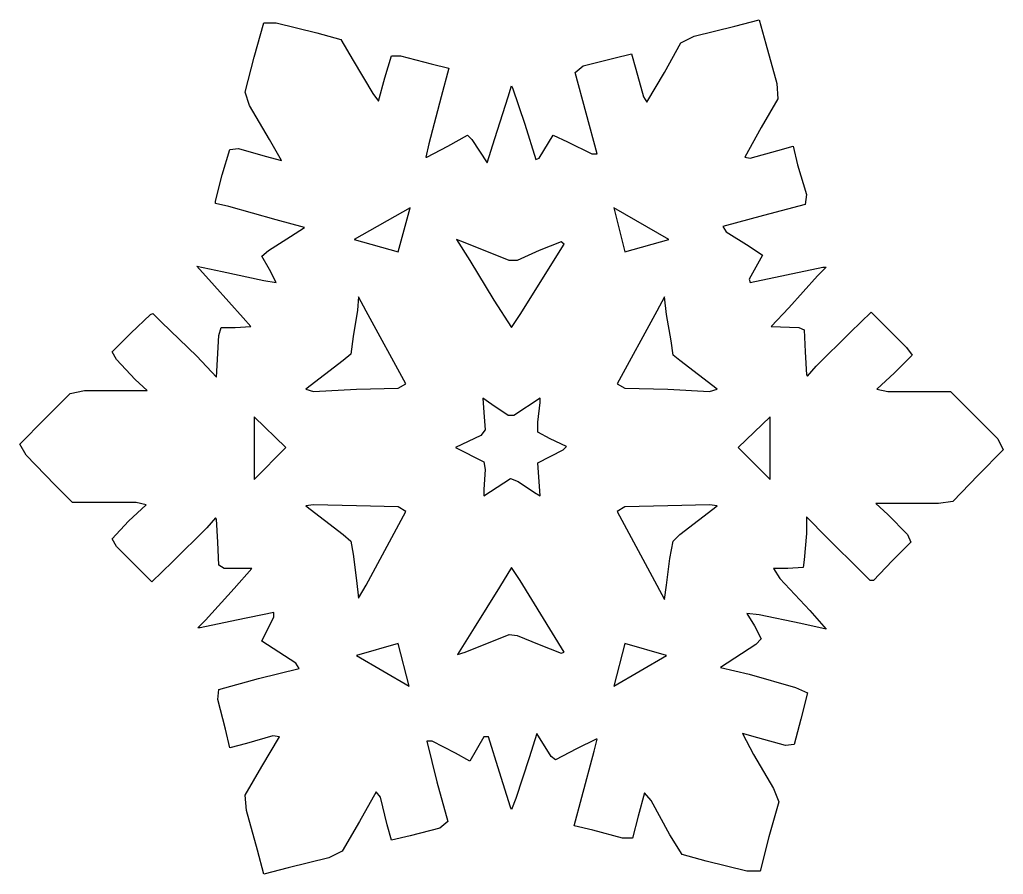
# Model space of a CAD drawing. Header units: centimetres. Extents: x -33.8 to 29.1, y -41.9 to 41.6.
# Drawn here: x 5.77 to 16.47, y 17.86 to 27.15 of the extents above; entities that cross this region are included whole.
import ezdxf

# ---------------------------------------------------------------- set-up
doc = ezdxf.new("R2010")
doc.units = ezdxf.units.CM
doc.header["$MEASUREMENT"] = 0
doc.layers.add('layer 1', color=7, linetype='Continuous')

msp = doc.modelspace()

# ---------------------------------------------------------------- linework, layer by layer
at = {"layer": 'layer 1', "color": 177}
for points, knots in [([(16.08485, 22.91636), (16.08485, 22.91636), (15.89348, 23.10765), (15.89348, 23.10765), (15.89348, 23.10765), (15.89348, 23.10765), (15.63031, 23.10765), (15.63031, 23.10765), (15.63031, 23.10765), (15.63031, 23.10765), (15.21167, 23.10765), (15.21167, 23.10765), (15.21167, 23.10765), (15.21167, 23.10765), (15.09206, 23.13157), (15.09206, 23.13157), (15.09206, 23.13157), (15.09206, 23.13157), (15.28343, 23.31092), (15.28343, 23.31092), (15.28343, 23.31092), (15.28343, 23.31092), (15.47481, 23.50221), (15.47481, 23.50221), (15.47481, 23.50221), (15.47481, 23.50221), (15.41502, 23.5859), (15.41502, 23.5859), (15.41502, 23.5859), (15.41502, 23.5859), (15.17577, 23.82503), (15.17577, 23.82503), (15.17577, 23.82503), (15.17577, 23.82503), (15.03224, 23.96851), (15.03224, 23.96851), (15.03224, 23.96851), (15.03224, 23.96851), (14.80497, 23.75329), (14.80497, 23.75329), (14.80497, 23.75329), (14.80497, 23.75329), (14.43414, 23.38266), (14.43414, 23.38266), (14.43414, 23.38266), (14.43414, 23.38266), (14.33845, 23.27505), (14.33845, 23.27505), (14.33845, 23.27505), (14.33845, 23.27505), (14.32648, 23.287), (14.32648, 23.287), (14.32648, 23.287), (14.32648, 23.287), (14.31453, 23.53808), (14.31453, 23.53808), (14.31453, 23.53808), (14.31453, 23.53808), (14.30256, 23.77719), (14.30256, 23.77719), (14.30256, 23.77719), (14.30256, 23.77719), (14.24276, 23.80111), (14.24276, 23.80111), (14.24276, 23.80111), (14.24276, 23.80111), (13.9437, 23.81309), (13.9437, 23.81309), (13.9437, 23.81309), (13.9437, 23.81309), (14.1351, 24.01633), (14.1351, 24.01633), (14.1351, 24.01633), (14.1351, 24.01633), (14.44611, 24.36304), (14.44611, 24.36304), (14.44611, 24.36304), (14.44611, 24.36304), (14.5418, 24.4587), (14.5418, 24.4587), (14.5418, 24.4587), (14.5418, 24.4587), (14.5059, 24.4587), (14.5059, 24.4587), (14.5059, 24.4587), (14.5059, 24.4587), (14.11118, 24.37502), (14.11118, 24.37502), (14.11118, 24.37502), (14.11118, 24.37502), (13.71643, 24.29133), (13.71643, 24.29133), (13.71643, 24.29133), (13.71643, 24.29133), (13.70448, 24.3272), (13.70448, 24.3272), (13.70448, 24.3272), (13.70448, 24.3272), (13.84801, 24.59023), (13.84801, 24.59023), (13.84801, 24.59023), (13.84801, 24.59023), (13.70448, 24.68586), (13.70448, 24.68586), (13.70448, 24.68586), (13.70448, 24.68586), (13.45329, 24.84132), (13.45329, 24.84132), (13.45329, 24.84132), (13.45329, 24.84132), (13.41739, 24.90108), (13.41739, 24.90108), (13.41739, 24.90108), (13.41739, 24.90108), (13.85999, 25.02063), (13.85999, 25.02063), (13.85999, 25.02063), (13.85999, 25.02063), (14.31453, 25.14022), (14.31453, 25.14022), (14.31453, 25.14022), (14.31453, 25.14022), (14.32648, 25.24782), (14.32648, 25.24782), (14.32648, 25.24782), (14.32648, 25.24782), (14.23079, 25.57062), (14.23079, 25.57062), (14.23079, 25.57062), (14.23079, 25.57062), (14.18295, 25.77388), (14.18295, 25.77388), (14.18295, 25.77388), (14.18295, 25.77388), (14.01549, 25.72604), (14.01549, 25.72604), (14.01549, 25.72604), (14.01549, 25.72604), (13.71643, 25.64236), (13.71643, 25.64236), (13.71643, 25.64236), (13.71643, 25.64236), (13.65664, 25.65433), (13.65664, 25.65433), (13.65664, 25.65433), (13.65664, 25.65433), (13.83607, 25.97715), (13.83607, 25.97715), (13.83607, 25.97715), (13.83607, 25.97715), (14.01549, 26.288), (14.01549, 26.288), (14.01549, 26.288), (14.01549, 26.288), (14.00352, 26.45537), (14.00352, 26.45537), (14.00352, 26.45537), (14.00352, 26.45537), (13.88391, 26.8858), (13.88391, 26.8858), (13.88391, 26.8858), (13.88391, 26.8858), (13.81214, 27.14886), (13.81214, 27.14886), (13.81214, 27.14886), (13.81214, 27.14886), (13.54898, 27.07709), (13.54898, 27.07709), (13.54898, 27.07709), (13.54898, 27.07709), (13.10638, 26.96948), (13.10638, 26.96948), (13.10638, 26.96948), (13.10638, 26.96948), (12.96285, 26.89777), (12.96285, 26.89777), (12.96285, 26.89777), (12.96285, 26.89777), (12.78342, 26.57495), (12.78342, 26.57495), (12.78342, 26.57495), (12.78342, 26.57495), (12.59205, 26.25213), (12.59205, 26.25213), (12.59205, 26.25213), (12.59205, 26.25213), (12.55615, 26.31192), (12.55615, 26.31192), (12.55615, 26.31192), (12.55615, 26.31192), (12.47241, 26.61082), (12.47241, 26.61082), (12.47241, 26.61082), (12.47241, 26.61082), (12.42457, 26.77819), (12.42457, 26.77819), (12.42457, 26.77819), (12.42457, 26.77819), (12.2332, 26.73038), (12.2332, 26.73038), (12.2332, 26.73038), (12.2332, 26.73038), (11.89826, 26.64669), (11.89826, 26.64669), (11.89826, 26.64669), (11.89826, 26.64669), (11.81452, 26.57495), (11.81452, 26.57495), (11.81452, 26.57495), (11.81452, 26.57495), (11.93413, 26.13258), (11.93413, 26.13258), (11.93413, 26.13258), (11.93413, 26.13258), (12.05377, 25.6902), (12.05377, 25.6902), (12.05377, 25.6902), (12.05377, 25.6902), (11.99395, 25.6902), (11.99395, 25.6902), (11.99395, 25.6902), (11.99395, 25.6902), (11.73078, 25.8217), (11.73078, 25.8217), (11.73078, 25.8217), (11.73078, 25.8217), (11.57528, 25.89344), (11.57528, 25.89344), (11.57528, 25.89344), (11.57528, 25.89344), (11.4198, 25.64236), (11.4198, 25.64236), (11.4198, 25.64236), (11.4198, 25.64236), (11.3839, 25.63041), (11.3839, 25.63041), (11.3839, 25.63041), (11.3839, 25.63041), (11.26429, 26.01302), (11.26429, 26.01302), (11.26429, 26.01302), (11.26429, 26.01302), (11.13271, 26.40755), (11.13271, 26.40755), (11.13271, 26.40755), (11.13271, 26.40755), (11.12073, 26.43148), (11.12073, 26.43148), (11.12073, 26.43148), (11.12073, 26.43148), (11.08487, 26.31192), (11.08487, 26.31192), (11.08487, 26.31192), (11.08487, 26.31192), (10.94133, 25.85757), (10.94133, 25.85757), (10.94133, 25.85757), (10.94133, 25.85757), (10.85759, 25.59454), (10.85759, 25.59454), (10.85759, 25.59454), (10.85759, 25.59454), (10.69011, 25.84562), (10.69011, 25.84562), (10.69011, 25.84562), (10.69011, 25.84562), (10.64227, 25.89344), (10.64227, 25.89344), (10.64227, 25.89344), (10.64227, 25.89344), (10.42697, 25.77388), (10.42697, 25.77388), (10.42697, 25.77388), (10.42697, 25.77388), (10.1997, 25.65433), (10.1997, 25.65433), (10.1997, 25.65433), (10.1997, 25.65433), (10.18773, 25.65433), (10.18773, 25.65433), (10.18773, 25.65433), (10.18773, 25.65433), (10.22363, 25.79781), (10.22363, 25.79781), (10.22363, 25.79781), (10.22363, 25.79781), (10.35518, 26.31192), (10.35518, 26.31192), (10.35518, 26.31192), (10.35518, 26.31192), (10.43892, 26.62277), (10.43892, 26.62277), (10.43892, 26.62277), (10.43892, 26.62277), (10.24755, 26.67058), (10.24755, 26.67058), (10.24755, 26.67058), (10.24755, 26.67058), (9.91261, 26.7543), (9.91261, 26.7543), (9.91261, 26.7543), (9.91261, 26.7543), (9.81693, 26.7543), (9.81693, 26.7543), (9.81693, 26.7543), (9.81693, 26.7543), (9.74513, 26.51516), (9.74513, 26.51516), (9.74513, 26.51516), (9.74513, 26.51516), (9.67337, 26.26408), (9.67337, 26.26408), (9.67337, 26.26408), (9.67337, 26.26408), (9.61358, 26.34776), (9.61358, 26.34776), (9.61358, 26.34776), (9.61358, 26.34776), (9.39825, 26.70645), (9.39825, 26.70645), (9.39825, 26.70645), (9.39825, 26.70645), (9.26667, 26.93364), (9.26667, 26.93364), (9.26667, 26.93364), (9.26667, 26.93364), (9.00353, 27.00538), (9.00353, 27.00538), (9.00353, 27.00538), (9.00353, 27.00538), (8.56094, 27.11296), (8.56094, 27.11296), (8.56094, 27.11296), (8.56094, 27.11296), (8.42935, 27.11296), (8.42935, 27.11296), (8.42935, 27.11296), (8.42935, 27.11296), (8.32169, 26.74235), (8.32169, 26.74235), (8.32169, 26.74235), (8.32169, 26.74235), (8.226, 26.35974), (8.226, 26.35974), (8.226, 26.35974), (8.226, 26.35974), (8.27385, 26.21626), (8.27385, 26.21626), (8.27385, 26.21626), (8.27385, 26.21626), (8.48917, 25.84562), (8.48917, 25.84562), (8.48917, 25.84562), (8.48917, 25.84562), (8.62075, 25.61846), (8.62075, 25.61846), (8.62075, 25.61846), (8.62075, 25.61846), (8.4413, 25.66628), (8.4413, 25.66628), (8.4413, 25.66628), (8.4413, 25.66628), (8.15424, 25.74996), (8.15424, 25.74996), (8.15424, 25.74996), (8.15424, 25.74996), (8.05852, 25.73802), (8.05852, 25.73802), (8.05852, 25.73802), (8.05852, 25.73802), (7.97481, 25.46304), (7.97481, 25.46304), (7.97481, 25.46304), (7.97481, 25.46304), (7.90304, 25.17608), (7.90304, 25.17608), (7.90304, 25.17608), (7.90304, 25.17608), (7.90304, 25.15216), (7.90304, 25.15216), (7.90304, 25.15216), (7.90304, 25.15216), (8.04658, 25.11629), (8.04658, 25.11629), (8.04658, 25.11629), (8.04658, 25.11629), (8.56094, 24.97282), (8.56094, 24.97282), (8.56094, 24.97282), (8.56094, 24.97282), (8.87195, 24.88913), (8.87195, 24.88913), (8.87195, 24.88913), (8.87195, 24.88913), (8.71644, 24.79347), (8.71644, 24.79347), (8.71644, 24.79347), (8.71644, 24.79347), (8.4772, 24.63805), (8.4772, 24.63805), (8.4772, 24.63805), (8.4772, 24.63805), (8.40543, 24.57826), (8.40543, 24.57826), (8.40543, 24.57826), (8.40543, 24.57826), (8.48917, 24.43481), (8.48917, 24.43481), (8.48917, 24.43481), (8.48917, 24.43481), (8.56094, 24.29133), (8.56094, 24.29133), (8.56094, 24.29133), (8.56094, 24.29133), (8.42935, 24.31523), (8.42935, 24.31523), (8.42935, 24.31523), (8.42935, 24.31523), (7.97481, 24.41089), (7.97481, 24.41089), (7.97481, 24.41089), (7.97481, 24.41089), (7.6997, 24.47065), (7.6997, 24.47065), (7.6997, 24.47065), (7.6997, 24.47065), (7.89107, 24.25544), (7.89107, 24.25544), (7.89107, 24.25544), (7.89107, 24.25544), (8.20208, 23.90872), (8.20208, 23.90872), (8.20208, 23.90872), (8.20208, 23.90872), (8.28582, 23.81309), (8.28582, 23.81309), (8.28582, 23.81309), (8.28582, 23.81309), (8.11834, 23.80111), (8.11834, 23.80111), (8.11834, 23.80111), (8.11834, 23.80111), (7.96286, 23.80111), (7.96286, 23.80111), (7.96286, 23.80111), (7.96286, 23.80111), (7.93891, 23.71743), (7.93891, 23.71743), (7.93891, 23.71743), (7.93891, 23.71743), (7.91499, 23.2631), (7.91499, 23.2631), (7.91499, 23.2631), (7.91499, 23.2631), (7.6997, 23.49026), (7.6997, 23.49026), (7.6997, 23.49026), (7.6997, 23.49026), (7.31692, 23.8609), (7.31692, 23.8609), (7.31692, 23.8609), (7.31692, 23.8609), (7.22123, 23.95654), (7.22123, 23.95654), (7.22123, 23.95654), (7.22123, 23.95654), (7.19728, 23.94459), (7.19728, 23.94459), (7.19728, 23.94459), (7.19728, 23.94459), (6.98199, 23.74132), (6.98199, 23.74132), (6.98199, 23.74132), (6.98199, 23.74132), (6.77864, 23.53808), (6.77864, 23.53808), (6.77864, 23.53808), (6.77864, 23.53808), (6.82648, 23.45439), (6.82648, 23.45439), (6.82648, 23.45439), (6.82648, 23.45439), (7.02983, 23.23918), (7.02983, 23.23918), (7.02983, 23.23918), (7.02983, 23.23918), (7.16141, 23.11963), (7.16141, 23.11963), (7.16141, 23.11963), (7.16141, 23.11963), (6.91022, 23.11963), (6.91022, 23.11963), (6.91022, 23.11963), (6.91022, 23.11963), (6.4796, 23.11963), (6.4796, 23.11963), (6.4796, 23.11963), (6.4796, 23.11963), (6.3241, 23.08376), (6.3241, 23.08376), (6.3241, 23.08376), (6.3241, 23.08376), (6.04898, 22.80875), (6.04898, 22.80875), (6.04898, 22.80875), (6.04898, 22.80875), (5.77384, 22.53377), (5.77384, 22.53377), (5.77384, 22.53377), (5.77384, 22.53377), (5.8456, 22.41419), (5.8456, 22.41419), (5.8456, 22.41419), (5.8456, 22.41419), (6.15662, 22.0914), (6.15662, 22.0914), (6.15662, 22.0914), (6.15662, 22.0914), (6.34802, 21.90008), (6.34802, 21.90008), (6.34802, 21.90008), (6.34802, 21.90008), (6.61116, 21.90008), (6.61116, 21.90008), (6.61116, 21.90008), (6.61116, 21.90008), (7.0418, 21.90008), (7.0418, 21.90008), (7.0418, 21.90008), (7.0418, 21.90008), (7.14944, 21.87618), (7.14944, 21.87618), (7.14944, 21.87618), (7.14944, 21.87618), (6.95806, 21.69684), (6.95806, 21.69684), (6.95806, 21.69684), (6.95806, 21.69684), (6.77864, 21.50554), (6.77864, 21.50554), (6.77864, 21.50554), (6.77864, 21.50554), (6.82648, 21.42183), (6.82648, 21.42183), (6.82648, 21.42183), (6.82648, 21.42183), (7.06573, 21.18272), (7.06573, 21.18272), (7.06573, 21.18272), (7.06573, 21.18272), (7.20926, 21.03925), (7.20926, 21.03925), (7.20926, 21.03925), (7.20926, 21.03925), (7.43653, 21.25446), (7.43653, 21.25446), (7.43653, 21.25446), (7.43653, 21.25446), (7.80736, 21.6251), (7.80736, 21.6251), (7.80736, 21.6251), (7.80736, 21.6251), (7.90304, 21.73271), (7.90304, 21.73271), (7.90304, 21.73271), (7.90304, 21.73271), (7.91499, 21.72076), (7.91499, 21.72076), (7.91499, 21.72076), (7.91499, 21.72076), (7.92697, 21.46967), (7.92697, 21.46967), (7.92697, 21.46967), (7.92697, 21.46967), (7.93891, 21.21859), (7.93891, 21.21859), (7.93891, 21.21859), (7.93891, 21.21859), (7.99873, 21.18272), (7.99873, 21.18272), (7.99873, 21.18272), (7.99873, 21.18272), (8.29777, 21.18272), (8.29777, 21.18272), (8.29777, 21.18272), (8.29777, 21.18272), (8.10639, 20.96751), (8.10639, 20.96751), (8.10639, 20.96751), (8.10639, 20.96751), (7.79538, 20.62076), (7.79538, 20.62076), (7.79538, 20.62076), (7.79538, 20.62076), (7.71164, 20.53708), (7.71164, 20.53708), (7.71164, 20.53708), (7.71164, 20.53708), (7.73556, 20.53708), (7.73556, 20.53708), (7.73556, 20.53708), (7.73556, 20.53708), (8.13032, 20.62076), (8.13032, 20.62076), (8.13032, 20.62076), (8.13032, 20.62076), (8.53701, 20.70448), (8.53701, 20.70448), (8.53701, 20.70448), (8.53701, 20.70448), (8.53701, 20.65663), (8.53701, 20.65663), (8.53701, 20.65663), (8.53701, 20.65663), (8.40543, 20.3936), (8.40543, 20.3936), (8.40543, 20.3936), (8.40543, 20.3936), (8.77623, 20.15449), (8.77623, 20.15449), (8.77623, 20.15449), (8.77623, 20.15449), (8.81213, 20.0947), (8.81213, 20.0947), (8.81213, 20.0947), (8.81213, 20.0947), (8.36953, 19.98709), (8.36953, 19.98709), (8.36953, 19.98709), (8.36953, 19.98709), (7.93891, 19.86754), (7.93891, 19.86754), (7.93891, 19.86754), (7.93891, 19.86754), (7.92697, 19.75993), (7.92697, 19.75993), (7.92697, 19.75993), (7.92697, 19.75993), (8.01071, 19.43711), (8.01071, 19.43711), (8.01071, 19.43711), (8.01071, 19.43711), (8.05852, 19.23384), (8.05852, 19.23384), (8.05852, 19.23384), (8.05852, 19.23384), (8.23798, 19.28169), (8.23798, 19.28169), (8.23798, 19.28169), (8.23798, 19.28169), (8.52504, 19.36537), (8.52504, 19.36537), (8.52504, 19.36537), (8.52504, 19.36537), (8.59683, 19.35342), (8.59683, 19.35342), (8.59683, 19.35342), (8.59683, 19.35342), (8.40543, 19.0306), (8.40543, 19.0306), (8.40543, 19.0306), (8.40543, 19.0306), (8.226, 18.71973), (8.226, 18.71973), (8.226, 18.71973), (8.226, 18.71973), (8.23798, 18.55236), (8.23798, 18.55236), (8.23798, 18.55236), (8.23798, 18.55236), (8.35759, 18.12193), (8.35759, 18.12193), (8.35759, 18.12193), (8.35759, 18.12193), (8.42935, 17.8589), (8.42935, 17.8589), (8.42935, 17.8589), (8.42935, 17.8589), (8.69252, 17.93064), (8.69252, 17.93064), (8.69252, 17.93064), (8.69252, 17.93064), (9.13509, 18.03824), (9.13509, 18.03824), (9.13509, 18.03824), (9.13509, 18.03824), (9.27865, 18.10998), (9.27865, 18.10998), (9.27865, 18.10998), (9.27865, 18.10998), (9.47002, 18.4328), (9.47002, 18.4328), (9.47002, 18.4328), (9.47002, 18.4328), (9.64945, 18.75562), (9.64945, 18.75562), (9.64945, 18.75562), (9.64945, 18.75562), (9.69729, 18.69583), (9.69729, 18.69583), (9.69729, 18.69583), (9.69729, 18.69583), (9.76906, 18.39693), (9.76906, 18.39693), (9.76906, 18.39693), (9.76906, 18.39693), (9.81693, 18.22954), (9.81693, 18.22954), (9.81693, 18.22954), (9.81693, 18.22954), (10.02025, 18.27735), (10.02025, 18.27735), (10.02025, 18.27735), (10.02025, 18.27735), (10.34323, 18.36106), (10.34323, 18.36106), (10.34323, 18.36106), (10.34323, 18.36106), (10.42697, 18.4328), (10.42697, 18.4328), (10.42697, 18.4328), (10.42697, 18.4328), (10.30734, 18.86323), (10.30734, 18.86323), (10.30734, 18.86323), (10.30734, 18.86323), (10.1997, 19.30561), (10.1997, 19.30561), (10.1997, 19.30561), (10.1997, 19.30561), (10.25949, 19.30561), (10.25949, 19.30561), (10.25949, 19.30561), (10.25949, 19.30561), (10.51069, 19.17408), (10.51069, 19.17408), (10.51069, 19.17408), (10.51069, 19.17408), (10.66619, 19.09039), (10.66619, 19.09039), (10.66619, 19.09039), (10.66619, 19.09039), (10.8217, 19.35342), (10.8217, 19.35342), (10.8217, 19.35342), (10.8217, 19.35342), (10.86954, 19.35342), (10.86954, 19.35342), (10.86954, 19.35342), (10.86954, 19.35342), (10.98918, 18.97084), (10.98918, 18.97084), (10.98918, 18.97084), (10.98918, 18.97084), (11.10879, 18.58823), (11.10879, 18.58823), (11.10879, 18.58823), (11.10879, 18.58823), (11.12073, 18.5643), (11.12073, 18.5643), (11.12073, 18.5643), (11.12073, 18.5643), (11.16861, 18.68386), (11.16861, 18.68386), (11.16861, 18.68386), (11.16861, 18.68386), (11.31214, 19.12626), (11.31214, 19.12626), (11.31214, 19.12626), (11.31214, 19.12626), (11.39588, 19.38929), (11.39588, 19.38929), (11.39588, 19.38929), (11.39588, 19.38929), (11.55135, 19.13821), (11.55135, 19.13821), (11.55135, 19.13821), (11.55135, 19.13821), (11.5992, 19.10234), (11.5992, 19.10234), (11.5992, 19.10234), (11.5992, 19.10234), (11.8265, 19.2219), (11.8265, 19.2219), (11.8265, 19.2219), (11.8265, 19.2219), (12.04179, 19.3295), (12.04179, 19.3295), (12.04179, 19.3295), (12.04179, 19.3295), (12.05377, 19.3295), (12.05377, 19.3295), (12.05377, 19.3295), (12.05377, 19.3295), (12.01787, 19.198), (12.01787, 19.198), (12.01787, 19.198), (12.01787, 19.198), (11.88629, 18.69583), (11.88629, 18.69583), (11.88629, 18.69583), (11.88629, 18.69583), (11.80258, 18.38496), (11.80258, 18.38496), (11.80258, 18.38496), (11.80258, 18.38496), (12.0059, 18.33714), (12.0059, 18.33714), (12.0059, 18.33714), (12.0059, 18.33714), (12.32888, 18.25346), (12.32888, 18.25346), (12.32888, 18.25346), (12.32888, 18.25346), (12.43654, 18.25346), (12.43654, 18.25346), (12.43654, 18.25346), (12.43654, 18.25346), (12.49634, 18.49257), (12.49634, 18.49257), (12.49634, 18.49257), (12.49634, 18.49257), (12.56813, 18.74365), (12.56813, 18.74365), (12.56813, 18.74365), (12.56813, 18.74365), (12.63989, 18.65996), (12.63989, 18.65996), (12.63989, 18.65996), (12.63989, 18.65996), (12.84324, 18.28933), (12.84324, 18.28933), (12.84324, 18.28933), (12.84324, 18.28933), (12.9748, 18.07411), (12.9748, 18.07411), (12.9748, 18.07411), (12.9748, 18.07411), (13.23797, 18.00237), (13.23797, 18.00237), (13.23797, 18.00237), (13.23797, 18.00237), (13.68056, 17.89477), (13.68056, 17.89477), (13.68056, 17.89477), (13.68056, 17.89477), (13.82409, 17.89477), (13.82409, 17.89477), (13.82409, 17.89477), (13.82409, 17.89477), (13.91978, 18.2654), (13.91978, 18.2654), (13.91978, 18.2654), (13.91978, 18.2654), (14.02744, 18.64802), (14.02744, 18.64802), (14.02744, 18.64802), (14.02744, 18.64802), (13.96765, 18.79147), (13.96765, 18.79147), (13.96765, 18.79147), (13.96765, 18.79147), (13.75233, 19.16213), (13.75233, 19.16213), (13.75233, 19.16213), (13.75233, 19.16213), (13.63272, 19.38929), (13.63272, 19.38929), (13.63272, 19.38929), (13.63272, 19.38929), (13.80017, 19.34145), (13.80017, 19.34145), (13.80017, 19.34145), (13.80017, 19.34145), (14.09923, 19.25776), (14.09923, 19.25776), (14.09923, 19.25776), (14.09923, 19.25776), (14.19492, 19.26974), (14.19492, 19.26974), (14.19492, 19.26974), (14.19492, 19.26974), (14.26669, 19.54472), (14.26669, 19.54472), (14.26669, 19.54472), (14.26669, 19.54472), (14.33845, 19.83167), (14.33845, 19.83167), (14.33845, 19.83167), (14.33845, 19.83167), (14.20687, 19.89146), (14.20687, 19.89146), (14.20687, 19.89146), (14.20687, 19.89146), (13.70448, 20.03494), (13.70448, 20.03494), (13.70448, 20.03494), (13.70448, 20.03494), (13.39347, 20.10665), (13.39347, 20.10665), (13.39347, 20.10665), (13.39347, 20.10665), (13.77625, 20.35773), (13.77625, 20.35773), (13.77625, 20.35773), (13.77625, 20.35773), (13.83607, 20.41752), (13.83607, 20.41752), (13.83607, 20.41752), (13.83607, 20.41752), (13.7643, 20.561), (13.7643, 20.561), (13.7643, 20.561), (13.7643, 20.561), (13.68056, 20.6925), (13.68056, 20.6925), (13.68056, 20.6925), (13.68056, 20.6925), (13.81214, 20.68055), (13.81214, 20.68055), (13.81214, 20.68055), (13.81214, 20.68055), (14.26669, 20.58489), (14.26669, 20.58489), (14.26669, 20.58489), (14.26669, 20.58489), (14.5418, 20.52513), (14.5418, 20.52513), (14.5418, 20.52513), (14.5418, 20.52513), (14.36237, 20.72837), (14.36237, 20.72837), (14.36237, 20.72837), (14.36237, 20.72837), (14.03942, 21.07511), (14.03942, 21.07511), (14.03942, 21.07511), (14.03942, 21.07511), (13.96765, 21.18272), (13.96765, 21.18272), (13.96765, 21.18272), (13.96765, 21.18272), (14.12316, 21.18272), (14.12316, 21.18272), (14.12316, 21.18272), (14.12316, 21.18272), (14.29061, 21.19467), (14.29061, 21.19467), (14.29061, 21.19467), (14.29061, 21.19467), (14.30256, 21.27835), (14.30256, 21.27835), (14.30256, 21.27835), (14.30256, 21.27835), (14.32648, 21.56531), (14.32648, 21.56531), (14.32648, 21.56531), (14.32648, 21.56531), (14.32648, 21.74465), (14.32648, 21.74465), (14.32648, 21.74465), (14.32648, 21.74465), (14.55375, 21.51749), (14.55375, 21.51749), (14.55375, 21.51749), (14.55375, 21.51749), (14.92458, 21.14685), (14.92458, 21.14685), (14.92458, 21.14685), (14.92458, 21.14685), (15.02027, 21.05119), (15.02027, 21.05119), (15.02027, 21.05119), (15.02027, 21.05119), (15.05616, 21.05119), (15.05616, 21.05119), (15.05616, 21.05119), (15.05616, 21.05119), (15.25951, 21.26641), (15.25951, 21.26641), (15.25951, 21.26641), (15.25951, 21.26641), (15.46286, 21.46967), (15.46286, 21.46967), (15.46286, 21.46967), (15.46286, 21.46967), (15.42696, 21.55336), (15.42696, 21.55336), (15.42696, 21.55336), (15.42696, 21.55336), (15.21167, 21.76857), (15.21167, 21.76857), (15.21167, 21.76857), (15.21167, 21.76857), (15.08008, 21.88813), (15.08008, 21.88813), (15.08008, 21.88813), (15.08008, 21.88813), (15.34325, 21.88813), (15.34325, 21.88813), (15.34325, 21.88813), (15.34325, 21.88813), (15.7619, 21.88813), (15.7619, 21.88813), (15.7619, 21.88813), (15.7619, 21.88813), (15.9174, 21.91205), (15.9174, 21.91205), (15.9174, 21.91205), (15.9174, 21.91205), (16.19252, 22.19898), (16.19252, 22.19898), (16.19252, 22.19898), (16.19252, 22.19898), (16.46763, 22.47398), (16.46763, 22.47398), (16.46763, 22.47398), (16.46763, 22.47398), (16.40784, 22.59354), (16.40784, 22.59354), (16.40784, 22.59354), (16.40784, 22.59354), (16.08485, 22.91636), (16.08485, 22.91636)], [0, 0, 0, 0, 0.00389105, 0.00389105, 0.00389105, 0.00389105, 0.0077821, 0.0077821, 0.0077821, 0.0077821, 0.01167315, 0.01167315, 0.01167315, 0.01167315, 0.0155642, 0.0155642, 0.0155642, 0.0155642, 0.01945525, 0.01945525, 0.01945525, 0.01945525, 0.0233463, 0.0233463, 0.0233463, 0.0233463, 0.02723735, 0.02723735, 0.02723735, 0.02723735, 0.0311284, 0.0311284, 0.0311284, 0.0311284, 0.03501946, 0.03501946, 0.03501946, 0.03501946, 0.03891051, 0.03891051, 0.03891051, 0.03891051, 0.04280156, 0.04280156, 0.04280156, 0.04280156, 0.04669261, 0.04669261, 0.04669261, 0.04669261, 0.05058366, 0.05058366, 0.05058366, 0.05058366, 0.05447471, 0.05447471, 0.05447471, 0.05447471, 0.05836576, 0.05836576, 0.05836576, 0.05836576, 0.06225681, 0.06225681, 0.06225681, 0.06225681, 0.06614786, 0.06614786, 0.06614786, 0.06614786, 0.07003891, 0.07003891, 0.07003891, 0.07003891, 0.07392996, 0.07392996, 0.07392996, 0.07392996, 0.07782101, 0.07782101, 0.07782101, 0.07782101, 0.08171206, 0.08171206, 0.08171206, 0.08171206, 0.08560311, 0.08560311, 0.08560311, 0.08560311, 0.08949416, 0.08949416, 0.08949416, 0.08949416, 0.09338521, 0.09338521, 0.09338521, 0.09338521, 0.09727626, 0.09727626, 0.09727626, 0.09727626, 0.10116732, 0.10116732, 0.10116732, 0.10116732, 0.10505837, 0.10505837, 0.10505837, 0.10505837, 0.10894942, 0.10894942, 0.10894942, 0.10894942, 0.11284047, 0.11284047, 0.11284047, 0.11284047, 0.11673152, 0.11673152, 0.11673152, 0.11673152, 0.12062257, 0.12062257, 0.12062257, 0.12062257, 0.12451362, 0.12451362, 0.12451362, 0.12451362, 0.12840467, 0.12840467, 0.12840467, 0.12840467, 0.13229572, 0.13229572, 0.13229572, 0.13229572, 0.13618677, 0.13618677, 0.13618677, 0.13618677, 0.14007782, 0.14007782, 0.14007782, 0.14007782, 0.14396887, 0.14396887, 0.14396887, 0.14396887, 0.14785992, 0.14785992, 0.14785992, 0.14785992, 0.15175097, 0.15175097, 0.15175097, 0.15175097, 0.15564202, 0.15564202, 0.15564202, 0.15564202, 0.15953307, 0.15953307, 0.15953307, 0.15953307, 0.16342412, 0.16342412, 0.16342412, 0.16342412, 0.16731518, 0.16731518, 0.16731518, 0.16731518, 0.17120623, 0.17120623, 0.17120623, 0.17120623, 0.17509728, 0.17509728, 0.17509728, 0.17509728, 0.17898833, 0.17898833, 0.17898833, 0.17898833, 0.18287938, 0.18287938, 0.18287938, 0.18287938, 0.18677043, 0.18677043, 0.18677043, 0.18677043, 0.19066148, 0.19066148, 0.19066148, 0.19066148, 0.19455253, 0.19455253, 0.19455253, 0.19455253, 0.19844358, 0.19844358, 0.19844358, 0.19844358, 0.20233463, 0.20233463, 0.20233463, 0.20233463, 0.20622568, 0.20622568, 0.20622568, 0.20622568, 0.21011673, 0.21011673, 0.21011673, 0.21011673, 0.21400778, 0.21400778, 0.21400778, 0.21400778, 0.21789883, 0.21789883, 0.21789883, 0.21789883, 0.22178988, 0.22178988, 0.22178988, 0.22178988, 0.22568093, 0.22568093, 0.22568093, 0.22568093, 0.22957198, 0.22957198, 0.22957198, 0.22957198, 0.23346304, 0.23346304, 0.23346304, 0.23346304, 0.23735409, 0.23735409, 0.23735409, 0.23735409, 0.24124514, 0.24124514, 0.24124514, 0.24124514, 0.24513619, 0.24513619, 0.24513619, 0.24513619, 0.24902724, 0.24902724, 0.24902724, 0.24902724, 0.25291829, 0.25291829, 0.25291829, 0.25291829, 0.25680934, 0.25680934, 0.25680934, 0.25680934, 0.26070039, 0.26070039, 0.26070039, 0.26070039, 0.26459144, 0.26459144, 0.26459144, 0.26459144, 0.26848249, 0.26848249, 0.26848249, 0.26848249, 0.27237354, 0.27237354, 0.27237354, 0.27237354, 0.27626459, 0.27626459, 0.27626459, 0.27626459, 0.28015564, 0.28015564, 0.28015564, 0.28015564, 0.28404669, 0.28404669, 0.28404669, 0.28404669, 0.28793774, 0.28793774, 0.28793774, 0.28793774, 0.29182879, 0.29182879, 0.29182879, 0.29182879, 0.29571984, 0.29571984, 0.29571984, 0.29571984, 0.29961089, 0.29961089, 0.29961089, 0.29961089, 0.30350195, 0.30350195, 0.30350195, 0.30350195, 0.307393, 0.307393, 0.307393, 0.307393, 0.31128405, 0.31128405, 0.31128405, 0.31128405, 0.3151751, 0.3151751, 0.3151751, 0.3151751, 0.31906615, 0.31906615, 0.31906615, 0.31906615, 0.3229572, 0.3229572, 0.3229572, 0.3229572, 0.32684825, 0.32684825, 0.32684825, 0.32684825, 0.3307393, 0.3307393, 0.3307393, 0.3307393, 0.33463035, 0.33463035, 0.33463035, 0.33463035, 0.3385214, 0.3385214, 0.3385214, 0.3385214, 0.34241245, 0.34241245, 0.34241245, 0.34241245, 0.3463035, 0.3463035, 0.3463035, 0.3463035, 0.35019455, 0.35019455, 0.35019455, 0.35019455, 0.3540856, 0.3540856, 0.3540856, 0.3540856, 0.35797665, 0.35797665, 0.35797665, 0.35797665, 0.3618677, 0.3618677, 0.3618677, 0.3618677, 0.36575875, 0.36575875, 0.36575875, 0.36575875, 0.36964981, 0.36964981, 0.36964981, 0.36964981, 0.37354086, 0.37354086, 0.37354086, 0.37354086, 0.37743191, 0.37743191, 0.37743191, 0.37743191, 0.38132296, 0.38132296, 0.38132296, 0.38132296, 0.38521401, 0.38521401, 0.38521401, 0.38521401, 0.38910506, 0.38910506, 0.38910506, 0.38910506, 0.39299611, 0.39299611, 0.39299611, 0.39299611, 0.39688716, 0.39688716, 0.39688716, 0.39688716, 0.40077821, 0.40077821, 0.40077821, 0.40077821, 0.40466926, 0.40466926, 0.40466926, 0.40466926, 0.40856031, 0.40856031, 0.40856031, 0.40856031, 0.41245136, 0.41245136, 0.41245136, 0.41245136, 0.41634241, 0.41634241, 0.41634241, 0.41634241, 0.42023346, 0.42023346, 0.42023346, 0.42023346, 0.42412451, 0.42412451, 0.42412451, 0.42412451, 0.42801556, 0.42801556, 0.42801556, 0.42801556, 0.43190661, 0.43190661, 0.43190661, 0.43190661, 0.43579767, 0.43579767, 0.43579767, 0.43579767, 0.43968872, 0.43968872, 0.43968872, 0.43968872, 0.44357977, 0.44357977, 0.44357977, 0.44357977, 0.44747082, 0.44747082, 0.44747082, 0.44747082, 0.45136187, 0.45136187, 0.45136187, 0.45136187, 0.45525292, 0.45525292, 0.45525292, 0.45525292, 0.45914397, 0.45914397, 0.45914397, 0.45914397, 0.46303502, 0.46303502, 0.46303502, 0.46303502, 0.46692607, 0.46692607, 0.46692607, 0.46692607, 0.47081712, 0.47081712, 0.47081712, 0.47081712, 0.47470817, 0.47470817, 0.47470817, 0.47470817, 0.47859922, 0.47859922, 0.47859922, 0.47859922, 0.48249027, 0.48249027, 0.48249027, 0.48249027, 0.48638132, 0.48638132, 0.48638132, 0.48638132, 0.49027237, 0.49027237, 0.49027237, 0.49027237, 0.49416342, 0.49416342, 0.49416342, 0.49416342, 0.49805447, 0.49805447, 0.49805447, 0.49805447, 0.50194553, 0.50194553, 0.50194553, 0.50194553, 0.50583658, 0.50583658, 0.50583658, 0.50583658, 0.50972763, 0.50972763, 0.50972763, 0.50972763, 0.51361868, 0.51361868, 0.51361868, 0.51361868, 0.51750973, 0.51750973, 0.51750973, 0.51750973, 0.52140078, 0.52140078, 0.52140078, 0.52140078, 0.52529183, 0.52529183, 0.52529183, 0.52529183, 0.52918288, 0.52918288, 0.52918288, 0.52918288, 0.53307393, 0.53307393, 0.53307393, 0.53307393, 0.53696498, 0.53696498, 0.53696498, 0.53696498, 0.54085603, 0.54085603, 0.54085603, 0.54085603, 0.54474708, 0.54474708, 0.54474708, 0.54474708, 0.54863813, 0.54863813, 0.54863813, 0.54863813, 0.55252918, 0.55252918, 0.55252918, 0.55252918, 0.55642023, 0.55642023, 0.55642023, 0.55642023, 0.56031128, 0.56031128, 0.56031128, 0.56031128, 0.56420233, 0.56420233, 0.56420233, 0.56420233, 0.56809339, 0.56809339, 0.56809339, 0.56809339, 0.57198444, 0.57198444, 0.57198444, 0.57198444, 0.57587549, 0.57587549, 0.57587549, 0.57587549, 0.57976654, 0.57976654, 0.57976654, 0.57976654, 0.58365759, 0.58365759, 0.58365759, 0.58365759, 0.58754864, 0.58754864, 0.58754864, 0.58754864, 0.59143969, 0.59143969, 0.59143969, 0.59143969, 0.59533074, 0.59533074, 0.59533074, 0.59533074, 0.59922179, 0.59922179, 0.59922179, 0.59922179, 0.60311284, 0.60311284, 0.60311284, 0.60311284, 0.60700389, 0.60700389, 0.60700389, 0.60700389, 0.61089494, 0.61089494, 0.61089494, 0.61089494, 0.61478599, 0.61478599, 0.61478599, 0.61478599, 0.61867704, 0.61867704, 0.61867704, 0.61867704, 0.62256809, 0.62256809, 0.62256809, 0.62256809, 0.62645914, 0.62645914, 0.62645914, 0.62645914, 0.63035019, 0.63035019, 0.63035019, 0.63035019, 0.63424125, 0.63424125, 0.63424125, 0.63424125, 0.6381323, 0.6381323, 0.6381323, 0.6381323, 0.64202335, 0.64202335, 0.64202335, 0.64202335, 0.6459144, 0.6459144, 0.6459144, 0.6459144, 0.64980545, 0.64980545, 0.64980545, 0.64980545, 0.6536965, 0.6536965, 0.6536965, 0.6536965, 0.65758755, 0.65758755, 0.65758755, 0.65758755, 0.6614786, 0.6614786, 0.6614786, 0.6614786, 0.66536965, 0.66536965, 0.66536965, 0.66536965, 0.6692607, 0.6692607, 0.6692607, 0.6692607, 0.67315175, 0.67315175, 0.67315175, 0.67315175, 0.6770428, 0.6770428, 0.6770428, 0.6770428, 0.68093385, 0.68093385, 0.68093385, 0.68093385, 0.6848249, 0.6848249, 0.6848249, 0.6848249, 0.68871595, 0.68871595, 0.68871595, 0.68871595, 0.692607, 0.692607, 0.692607, 0.692607, 0.69649805, 0.69649805, 0.69649805, 0.69649805, 0.70038911, 0.70038911, 0.70038911, 0.70038911, 0.70428016, 0.70428016, 0.70428016, 0.70428016, 0.70817121, 0.70817121, 0.70817121, 0.70817121, 0.71206226, 0.71206226, 0.71206226, 0.71206226, 0.71595331, 0.71595331, 0.71595331, 0.71595331, 0.71984436, 0.71984436, 0.71984436, 0.71984436, 0.72373541, 0.72373541, 0.72373541, 0.72373541, 0.72762646, 0.72762646, 0.72762646, 0.72762646, 0.73151751, 0.73151751, 0.73151751, 0.73151751, 0.73540856, 0.73540856, 0.73540856, 0.73540856, 0.73929961, 0.73929961, 0.73929961, 0.73929961, 0.74319066, 0.74319066, 0.74319066, 0.74319066, 0.74708171, 0.74708171, 0.74708171, 0.74708171, 0.75097276, 0.75097276, 0.75097276, 0.75097276, 0.75486381, 0.75486381, 0.75486381, 0.75486381, 0.75875486, 0.75875486, 0.75875486, 0.75875486, 0.76264591, 0.76264591, 0.76264591, 0.76264591, 0.76653696, 0.76653696, 0.76653696, 0.76653696, 0.77042802, 0.77042802, 0.77042802, 0.77042802, 0.77431907, 0.77431907, 0.77431907, 0.77431907, 0.77821012, 0.77821012, 0.77821012, 0.77821012, 0.78210117, 0.78210117, 0.78210117, 0.78210117, 0.78599222, 0.78599222, 0.78599222, 0.78599222, 0.78988327, 0.78988327, 0.78988327, 0.78988327, 0.79377432, 0.79377432, 0.79377432, 0.79377432, 0.79766537, 0.79766537, 0.79766537, 0.79766537, 0.80155642, 0.80155642, 0.80155642, 0.80155642, 0.80544747, 0.80544747, 0.80544747, 0.80544747, 0.80933852, 0.80933852, 0.80933852, 0.80933852, 0.81322957, 0.81322957, 0.81322957, 0.81322957, 0.81712062, 0.81712062, 0.81712062, 0.81712062, 0.82101167, 0.82101167, 0.82101167, 0.82101167, 0.82490272, 0.82490272, 0.82490272, 0.82490272, 0.82879377, 0.82879377, 0.82879377, 0.82879377, 0.83268482, 0.83268482, 0.83268482, 0.83268482, 0.83657588, 0.83657588, 0.83657588, 0.83657588, 0.84046693, 0.84046693, 0.84046693, 0.84046693, 0.84435798, 0.84435798, 0.84435798, 0.84435798, 0.84824903, 0.84824903, 0.84824903, 0.84824903, 0.85214008, 0.85214008, 0.85214008, 0.85214008, 0.85603113, 0.85603113, 0.85603113, 0.85603113, 0.85992218, 0.85992218, 0.85992218, 0.85992218, 0.86381323, 0.86381323, 0.86381323, 0.86381323, 0.86770428, 0.86770428, 0.86770428, 0.86770428, 0.87159533, 0.87159533, 0.87159533, 0.87159533, 0.87548638, 0.87548638, 0.87548638, 0.87548638, 0.87937743, 0.87937743, 0.87937743, 0.87937743, 0.88326848, 0.88326848, 0.88326848, 0.88326848, 0.88715953, 0.88715953, 0.88715953, 0.88715953, 0.89105058, 0.89105058, 0.89105058, 0.89105058, 0.89494163, 0.89494163, 0.89494163, 0.89494163, 0.89883268, 0.89883268, 0.89883268, 0.89883268, 0.90272374, 0.90272374, 0.90272374, 0.90272374, 0.90661479, 0.90661479, 0.90661479, 0.90661479, 0.91050584, 0.91050584, 0.91050584, 0.91050584, 0.91439689, 0.91439689, 0.91439689, 0.91439689, 0.91828794, 0.91828794, 0.91828794, 0.91828794, 0.92217899, 0.92217899, 0.92217899, 0.92217899, 0.92607004, 0.92607004, 0.92607004, 0.92607004, 0.92996109, 0.92996109, 0.92996109, 0.92996109, 0.93385214, 0.93385214, 0.93385214, 0.93385214, 0.93774319, 0.93774319, 0.93774319, 0.93774319, 0.94163424, 0.94163424, 0.94163424, 0.94163424, 0.94552529, 0.94552529, 0.94552529, 0.94552529, 0.94941634, 0.94941634, 0.94941634, 0.94941634, 0.95330739, 0.95330739, 0.95330739, 0.95330739, 0.95719844, 0.95719844, 0.95719844, 0.95719844, 0.96108949, 0.96108949, 0.96108949, 0.96108949, 0.96498054, 0.96498054, 0.96498054, 0.96498054, 0.9688716, 0.9688716, 0.9688716, 0.9688716, 0.97276265, 0.97276265, 0.97276265, 0.97276265, 0.9766537, 0.9766537, 0.9766537, 0.9766537, 0.98054475, 0.98054475, 0.98054475, 0.98054475, 0.9844358, 0.9844358, 0.9844358, 0.9844358, 0.98832685, 0.98832685, 0.98832685, 0.98832685, 0.9922179, 0.9922179, 0.9922179, 0.9922179, 1, 1, 1, 1]), ([(9.88869, 24.6261), (9.88869, 24.6261), (9.88869, 24.6261), (9.88869, 24.6261), (9.88869, 24.6261), (9.88869, 24.6261), (9.41023, 24.75763), (9.41023, 24.75763), (9.41023, 24.75763), (9.41023, 24.75763), (10.02025, 25.10435), (10.02025, 25.10435), (10.02025, 25.10435), (10.02025, 25.10435), (9.88869, 24.6261), (9.88869, 24.6261)], [0, 0, 0, 0, 0.2, 0.2, 0.2, 0.2, 0.4, 0.4, 0.4, 0.4, 0.6, 0.6, 0.6, 0.6, 1, 1, 1, 1]), ([(12.83127, 24.75763), (12.83127, 24.75763), (12.83127, 24.75763), (12.83127, 24.75763), (12.83127, 24.75763), (12.83127, 24.75763), (12.3528, 24.6261), (12.3528, 24.6261), (12.3528, 24.6261), (12.3528, 24.6261), (12.2332, 25.10435), (12.2332, 25.10435), (12.2332, 25.10435), (12.2332, 25.10435), (12.83127, 24.75763), (12.83127, 24.75763)], [0, 0, 0, 0, 0.2, 0.2, 0.2, 0.2, 0.4, 0.4, 0.4, 0.4, 0.6, 0.6, 0.6, 0.6, 1, 1, 1, 1]), ([(10.61835, 24.72173), (10.61835, 24.72173), (10.61835, 24.72173), (10.61835, 24.72173), (10.61835, 24.72173), (10.61835, 24.72173), (11.09681, 24.53044), (11.09681, 24.53044), (11.09681, 24.53044), (11.09681, 24.53044), (11.18055, 24.53044), (11.18055, 24.53044), (11.18055, 24.53044), (11.18055, 24.53044), (11.4198, 24.63805), (11.4198, 24.63805), (11.4198, 24.63805), (11.4198, 24.63805), (11.65902, 24.73371), (11.65902, 24.73371), (11.65902, 24.73371), (11.65902, 24.73371), (11.69491, 24.70979), (11.69491, 24.70979), (11.69491, 24.70979), (11.69491, 24.70979), (11.21642, 23.94459), (11.21642, 23.94459), (11.21642, 23.94459), (11.21642, 23.94459), (11.12073, 23.80111), (11.12073, 23.80111), (11.12073, 23.80111), (11.12073, 23.80111), (10.92936, 24.10001), (10.92936, 24.10001), (10.92936, 24.10001), (10.92936, 24.10001), (10.66619, 24.53044), (10.66619, 24.53044), (10.66619, 24.53044), (10.66619, 24.53044), (10.52266, 24.75763), (10.52266, 24.75763), (10.52266, 24.75763), (10.52266, 24.75763), (10.61835, 24.72173), (10.61835, 24.72173)], [0, 0, 0, 0, 0.07692308, 0.07692308, 0.07692308, 0.07692308, 0.15384615, 0.15384615, 0.15384615, 0.15384615, 0.23076923, 0.23076923, 0.23076923, 0.23076923, 0.30769231, 0.30769231, 0.30769231, 0.30769231, 0.38461538, 0.38461538, 0.38461538, 0.38461538, 0.46153846, 0.46153846, 0.46153846, 0.46153846, 0.53846154, 0.53846154, 0.53846154, 0.53846154, 0.61538462, 0.61538462, 0.61538462, 0.61538462, 0.69230769, 0.69230769, 0.69230769, 0.69230769, 0.76923077, 0.76923077, 0.76923077, 0.76923077, 0.84615385, 0.84615385, 0.84615385, 0.84615385, 1, 1, 1, 1]), ([(9.29059, 23.44242), (9.29059, 23.44242), (9.29059, 23.44242), (9.29059, 23.44242), (9.29059, 23.44242), (9.29059, 23.44242), (9.37433, 23.51416), (9.37433, 23.51416), (9.37433, 23.51416), (9.37433, 23.51416), (9.39825, 23.70548), (9.39825, 23.70548), (9.39825, 23.70548), (9.39825, 23.70548), (9.4461, 23.9924), (9.4461, 23.9924), (9.4461, 23.9924), (9.4461, 23.9924), (9.45807, 24.13588), (9.45807, 24.13588), (9.45807, 24.13588), (9.45807, 24.13588), (9.54179, 23.98046), (9.54179, 23.98046), (9.54179, 23.98046), (9.54179, 23.98046), (9.97241, 23.19136), (9.97241, 23.19136), (9.97241, 23.19136), (9.97241, 23.19136), (9.88869, 23.14352), (9.88869, 23.14352), (9.88869, 23.14352), (9.88869, 23.14352), (9.43415, 23.13157), (9.43415, 23.13157), (9.43415, 23.13157), (9.43415, 23.13157), (8.96763, 23.10765), (8.96763, 23.10765), (8.96763, 23.10765), (8.96763, 23.10765), (8.88389, 23.13157), (8.88389, 23.13157), (8.88389, 23.13157), (8.88389, 23.13157), (9.29059, 23.44242), (9.29059, 23.44242)], [0, 0, 0, 0, 0.07692308, 0.07692308, 0.07692308, 0.07692308, 0.15384615, 0.15384615, 0.15384615, 0.15384615, 0.23076923, 0.23076923, 0.23076923, 0.23076923, 0.30769231, 0.30769231, 0.30769231, 0.30769231, 0.38461538, 0.38461538, 0.38461538, 0.38461538, 0.46153846, 0.46153846, 0.46153846, 0.46153846, 0.53846154, 0.53846154, 0.53846154, 0.53846154, 0.61538462, 0.61538462, 0.61538462, 0.61538462, 0.69230769, 0.69230769, 0.69230769, 0.69230769, 0.76923077, 0.76923077, 0.76923077, 0.76923077, 0.84615385, 0.84615385, 0.84615385, 0.84615385, 1, 1, 1, 1]), ([(13.27386, 23.10765), (13.27386, 23.10765), (13.27386, 23.10765), (13.27386, 23.10765), (13.27386, 23.10765), (13.27386, 23.10765), (12.81932, 23.13157), (12.81932, 23.13157), (12.81932, 23.13157), (12.81932, 23.13157), (12.3528, 23.14352), (12.3528, 23.14352), (12.3528, 23.14352), (12.3528, 23.14352), (12.26906, 23.19136), (12.26906, 23.19136), (12.26906, 23.19136), (12.26906, 23.19136), (12.69968, 23.98046), (12.69968, 23.98046), (12.69968, 23.98046), (12.69968, 23.98046), (12.78342, 24.13588), (12.78342, 24.13588), (12.78342, 24.13588), (12.78342, 24.13588), (12.80735, 23.94459), (12.80735, 23.94459), (12.80735, 23.94459), (12.80735, 23.94459), (12.85519, 23.65763), (12.85519, 23.65763), (12.85519, 23.65763), (12.85519, 23.65763), (12.87911, 23.50221), (12.87911, 23.50221), (12.87911, 23.50221), (12.87911, 23.50221), (12.95088, 23.44242), (12.95088, 23.44242), (12.95088, 23.44242), (12.95088, 23.44242), (13.35758, 23.13157), (13.35758, 23.13157), (13.35758, 23.13157), (13.35758, 23.13157), (13.27386, 23.10765), (13.27386, 23.10765)], [0, 0, 0, 0, 0.07692308, 0.07692308, 0.07692308, 0.07692308, 0.15384615, 0.15384615, 0.15384615, 0.15384615, 0.23076923, 0.23076923, 0.23076923, 0.23076923, 0.30769231, 0.30769231, 0.30769231, 0.30769231, 0.38461538, 0.38461538, 0.38461538, 0.38461538, 0.46153846, 0.46153846, 0.46153846, 0.46153846, 0.53846154, 0.53846154, 0.53846154, 0.53846154, 0.61538462, 0.61538462, 0.61538462, 0.61538462, 0.69230769, 0.69230769, 0.69230769, 0.69230769, 0.76923077, 0.76923077, 0.76923077, 0.76923077, 0.84615385, 0.84615385, 0.84615385, 0.84615385, 1, 1, 1, 1]), ([(11.68294, 22.47398), (11.68294, 22.47398), (11.68294, 22.47398), (11.68294, 22.47398), (11.68294, 22.47398), (11.68294, 22.47398), (11.40782, 22.33051), (11.40782, 22.33051), (11.40782, 22.33051), (11.40782, 22.33051), (11.43175, 21.97181), (11.43175, 21.97181), (11.43175, 21.97181), (11.43175, 21.97181), (11.37193, 22.00768), (11.37193, 22.00768), (11.37193, 22.00768), (11.37193, 22.00768), (11.19253, 22.12727), (11.19253, 22.12727), (11.19253, 22.12727), (11.19253, 22.12727), (11.10879, 22.16311), (11.10879, 22.16311), (11.10879, 22.16311), (11.10879, 22.16311), (10.96526, 22.06747), (10.96526, 22.06747), (10.96526, 22.06747), (10.96526, 22.06747), (10.8217, 21.97181), (10.8217, 21.97181), (10.8217, 21.97181), (10.8217, 21.97181), (10.8217, 22.04355), (10.8217, 22.04355), (10.8217, 22.04355), (10.8217, 22.04355), (10.83367, 22.25877), (10.83367, 22.25877), (10.83367, 22.25877), (10.83367, 22.25877), (10.8217, 22.34248), (10.8217, 22.34248), (10.8217, 22.34248), (10.8217, 22.34248), (10.51069, 22.4979), (10.51069, 22.4979), (10.51069, 22.4979), (10.51069, 22.4979), (10.78583, 22.62941), (10.78583, 22.62941), (10.78583, 22.62941), (10.78583, 22.62941), (10.83367, 22.6892), (10.83367, 22.6892), (10.83367, 22.6892), (10.83367, 22.6892), (10.8217, 22.88049), (10.8217, 22.88049), (10.8217, 22.88049), (10.8217, 22.88049), (10.80975, 23.03591), (10.80975, 23.03591), (10.80975, 23.03591), (10.80975, 23.03591), (10.90544, 22.9642), (10.90544, 22.9642), (10.90544, 22.9642), (10.90544, 22.9642), (11.08487, 22.84462), (11.08487, 22.84462), (11.08487, 22.84462), (11.08487, 22.84462), (11.14466, 22.84462), (11.14466, 22.84462), (11.14466, 22.84462), (11.14466, 22.84462), (11.43175, 23.03591), (11.43175, 23.03591), (11.43175, 23.03591), (11.43175, 23.03591), (11.43175, 22.9881), (11.43175, 22.9881), (11.43175, 22.9881), (11.43175, 22.9881), (11.40782, 22.77288), (11.40782, 22.77288), (11.40782, 22.77288), (11.40782, 22.77288), (11.40782, 22.66527), (11.40782, 22.66527), (11.40782, 22.66527), (11.40782, 22.66527), (11.53941, 22.59354), (11.53941, 22.59354), (11.53941, 22.59354), (11.53941, 22.59354), (11.71883, 22.50985), (11.71883, 22.50985), (11.71883, 22.50985), (11.71883, 22.50985), (11.68294, 22.47398), (11.68294, 22.47398)], [0, 0, 0, 0, 0.03703704, 0.03703704, 0.03703704, 0.03703704, 0.07407407, 0.07407407, 0.07407407, 0.07407407, 0.11111111, 0.11111111, 0.11111111, 0.11111111, 0.14814815, 0.14814815, 0.14814815, 0.14814815, 0.18518519, 0.18518519, 0.18518519, 0.18518519, 0.22222222, 0.22222222, 0.22222222, 0.22222222, 0.25925926, 0.25925926, 0.25925926, 0.25925926, 0.2962963, 0.2962963, 0.2962963, 0.2962963, 0.33333333, 0.33333333, 0.33333333, 0.33333333, 0.37037037, 0.37037037, 0.37037037, 0.37037037, 0.40740741, 0.40740741, 0.40740741, 0.40740741, 0.44444444, 0.44444444, 0.44444444, 0.44444444, 0.48148148, 0.48148148, 0.48148148, 0.48148148, 0.51851852, 0.51851852, 0.51851852, 0.51851852, 0.55555556, 0.55555556, 0.55555556, 0.55555556, 0.59259259, 0.59259259, 0.59259259, 0.59259259, 0.62962963, 0.62962963, 0.62962963, 0.62962963, 0.66666667, 0.66666667, 0.66666667, 0.66666667, 0.7037037, 0.7037037, 0.7037037, 0.7037037, 0.74074074, 0.74074074, 0.74074074, 0.74074074, 0.77777778, 0.77777778, 0.77777778, 0.77777778, 0.81481481, 0.81481481, 0.81481481, 0.81481481, 0.85185185, 0.85185185, 0.85185185, 0.85185185, 0.88888889, 0.88888889, 0.88888889, 0.88888889, 0.92592593, 0.92592593, 0.92592593, 0.92592593, 1, 1, 1, 1]), ([(8.32169, 22.15116), (8.32169, 22.15116), (8.32169, 22.15116), (8.32169, 22.15116), (8.32169, 22.15116), (8.32169, 22.15116), (8.32169, 22.83267), (8.32169, 22.83267), (8.32169, 22.83267), (8.32169, 22.83267), (8.6686, 22.4979), (8.6686, 22.4979), (8.6686, 22.4979), (8.6686, 22.4979), (8.32169, 22.15116), (8.32169, 22.15116)], [0, 0, 0, 0, 0.2, 0.2, 0.2, 0.2, 0.4, 0.4, 0.4, 0.4, 0.6, 0.6, 0.6, 0.6, 1, 1, 1, 1]), ([(13.93175, 22.15116), (13.93175, 22.15116), (13.93175, 22.15116), (13.93175, 22.15116), (13.93175, 22.15116), (13.93175, 22.15116), (13.58487, 22.4979), (13.58487, 22.4979), (13.58487, 22.4979), (13.58487, 22.4979), (13.93175, 22.83267), (13.93175, 22.83267), (13.93175, 22.83267), (13.93175, 22.83267), (13.93175, 22.15116), (13.93175, 22.15116)], [0, 0, 0, 0, 0.2, 0.2, 0.2, 0.2, 0.4, 0.4, 0.4, 0.4, 0.6, 0.6, 0.6, 0.6, 1, 1, 1, 1]), ([(9.37433, 21.48162), (9.37433, 21.48162), (9.37433, 21.48162), (9.37433, 21.48162), (9.37433, 21.48162), (9.37433, 21.48162), (9.29059, 21.55336), (9.29059, 21.55336), (9.29059, 21.55336), (9.29059, 21.55336), (8.88389, 21.86421), (8.88389, 21.86421), (8.88389, 21.86421), (8.88389, 21.86421), (8.96763, 21.87618), (8.96763, 21.87618), (8.96763, 21.87618), (8.96763, 21.87618), (9.43415, 21.86421), (9.43415, 21.86421), (9.43415, 21.86421), (9.43415, 21.86421), (9.88869, 21.85226), (9.88869, 21.85226), (9.88869, 21.85226), (9.88869, 21.85226), (9.97241, 21.80444), (9.97241, 21.80444), (9.97241, 21.80444), (9.97241, 21.80444), (9.54179, 21.00338), (9.54179, 21.00338), (9.54179, 21.00338), (9.54179, 21.00338), (9.45807, 20.8599), (9.45807, 20.8599), (9.45807, 20.8599), (9.45807, 20.8599), (9.43415, 21.05119), (9.43415, 21.05119), (9.43415, 21.05119), (9.43415, 21.05119), (9.39825, 21.33815), (9.39825, 21.33815), (9.39825, 21.33815), (9.39825, 21.33815), (9.37433, 21.48162), (9.37433, 21.48162)], [0, 0, 0, 0, 0.07692308, 0.07692308, 0.07692308, 0.07692308, 0.15384615, 0.15384615, 0.15384615, 0.15384615, 0.23076923, 0.23076923, 0.23076923, 0.23076923, 0.30769231, 0.30769231, 0.30769231, 0.30769231, 0.38461538, 0.38461538, 0.38461538, 0.38461538, 0.46153846, 0.46153846, 0.46153846, 0.46153846, 0.53846154, 0.53846154, 0.53846154, 0.53846154, 0.61538462, 0.61538462, 0.61538462, 0.61538462, 0.69230769, 0.69230769, 0.69230769, 0.69230769, 0.76923077, 0.76923077, 0.76923077, 0.76923077, 0.84615385, 0.84615385, 0.84615385, 0.84615385, 1, 1, 1, 1]), ([(12.95088, 21.55336), (12.95088, 21.55336), (12.95088, 21.55336), (12.95088, 21.55336), (12.95088, 21.55336), (12.95088, 21.55336), (12.87911, 21.48162), (12.87911, 21.48162), (12.87911, 21.48162), (12.87911, 21.48162), (12.84324, 21.29033), (12.84324, 21.29033), (12.84324, 21.29033), (12.84324, 21.29033), (12.80735, 21.00338), (12.80735, 21.00338), (12.80735, 21.00338), (12.80735, 21.00338), (12.78342, 20.84795), (12.78342, 20.84795), (12.78342, 20.84795), (12.78342, 20.84795), (12.69968, 21.00338), (12.69968, 21.00338), (12.69968, 21.00338), (12.69968, 21.00338), (12.26906, 21.80444), (12.26906, 21.80444), (12.26906, 21.80444), (12.26906, 21.80444), (12.3528, 21.85226), (12.3528, 21.85226), (12.3528, 21.85226), (12.3528, 21.85226), (12.81932, 21.86421), (12.81932, 21.86421), (12.81932, 21.86421), (12.81932, 21.86421), (13.27386, 21.87618), (13.27386, 21.87618), (13.27386, 21.87618), (13.27386, 21.87618), (13.35758, 21.86421), (13.35758, 21.86421), (13.35758, 21.86421), (13.35758, 21.86421), (12.95088, 21.55336), (12.95088, 21.55336)], [0, 0, 0, 0, 0.07692308, 0.07692308, 0.07692308, 0.07692308, 0.15384615, 0.15384615, 0.15384615, 0.15384615, 0.23076923, 0.23076923, 0.23076923, 0.23076923, 0.30769231, 0.30769231, 0.30769231, 0.30769231, 0.38461538, 0.38461538, 0.38461538, 0.38461538, 0.46153846, 0.46153846, 0.46153846, 0.46153846, 0.53846154, 0.53846154, 0.53846154, 0.53846154, 0.61538462, 0.61538462, 0.61538462, 0.61538462, 0.69230769, 0.69230769, 0.69230769, 0.69230769, 0.76923077, 0.76923077, 0.76923077, 0.76923077, 0.84615385, 0.84615385, 0.84615385, 0.84615385, 1, 1, 1, 1]), ([(11.65902, 20.26207), (11.65902, 20.26207), (11.65902, 20.26207), (11.65902, 20.26207), (11.65902, 20.26207), (11.65902, 20.26207), (11.4198, 20.35773), (11.4198, 20.35773), (11.4198, 20.35773), (11.4198, 20.35773), (11.18055, 20.45339), (11.18055, 20.45339), (11.18055, 20.45339), (11.18055, 20.45339), (11.09681, 20.46534), (11.09681, 20.46534), (11.09681, 20.46534), (11.09681, 20.46534), (10.61835, 20.27405), (10.61835, 20.27405), (10.61835, 20.27405), (10.61835, 20.27405), (10.53461, 20.25015), (10.53461, 20.25015), (10.53461, 20.25015), (10.53461, 20.25015), (10.71404, 20.53708), (10.71404, 20.53708), (10.71404, 20.53708), (10.71404, 20.53708), (10.98918, 20.97945), (10.98918, 20.97945), (10.98918, 20.97945), (10.98918, 20.97945), (11.12073, 21.19467), (11.12073, 21.19467), (11.12073, 21.19467), (11.12073, 21.19467), (11.21642, 21.05119), (11.21642, 21.05119), (11.21642, 21.05119), (11.21642, 21.05119), (11.69491, 20.27405), (11.69491, 20.27405), (11.69491, 20.27405), (11.69491, 20.27405), (11.65902, 20.26207), (11.65902, 20.26207)], [0, 0, 0, 0, 0.07692308, 0.07692308, 0.07692308, 0.07692308, 0.15384615, 0.15384615, 0.15384615, 0.15384615, 0.23076923, 0.23076923, 0.23076923, 0.23076923, 0.30769231, 0.30769231, 0.30769231, 0.30769231, 0.38461538, 0.38461538, 0.38461538, 0.38461538, 0.46153846, 0.46153846, 0.46153846, 0.46153846, 0.53846154, 0.53846154, 0.53846154, 0.53846154, 0.61538462, 0.61538462, 0.61538462, 0.61538462, 0.69230769, 0.69230769, 0.69230769, 0.69230769, 0.76923077, 0.76923077, 0.76923077, 0.76923077, 0.84615385, 0.84615385, 0.84615385, 0.84615385, 1, 1, 1, 1]), ([(9.43415, 20.23818), (9.43415, 20.23818), (9.43415, 20.23818), (9.43415, 20.23818), (9.43415, 20.23818), (9.43415, 20.23818), (9.88869, 20.36968), (9.88869, 20.36968), (9.88869, 20.36968), (9.88869, 20.36968), (10.0083, 19.90341), (10.0083, 19.90341), (10.0083, 19.90341), (10.0083, 19.90341), (9.43415, 20.23818), (9.43415, 20.23818)], [0, 0, 0, 0, 0.2, 0.2, 0.2, 0.2, 0.4, 0.4, 0.4, 0.4, 0.6, 0.6, 0.6, 0.6, 1, 1, 1, 1]), ([(12.2332, 19.90341), (12.2332, 19.90341), (12.2332, 19.90341), (12.2332, 19.90341), (12.2332, 19.90341), (12.2332, 19.90341), (12.3528, 20.36968), (12.3528, 20.36968), (12.3528, 20.36968), (12.3528, 20.36968), (12.80735, 20.23818), (12.80735, 20.23818), (12.80735, 20.23818), (12.80735, 20.23818), (12.2332, 19.90341), (12.2332, 19.90341)], [0, 0, 0, 0, 0.2, 0.2, 0.2, 0.2, 0.4, 0.4, 0.4, 0.4, 0.6, 0.6, 0.6, 0.6, 1, 1, 1, 1])]:
    msp.add_open_spline(points, degree=3, knots=knots, dxfattribs=at)

doc.saveas('drawing.dxf')
